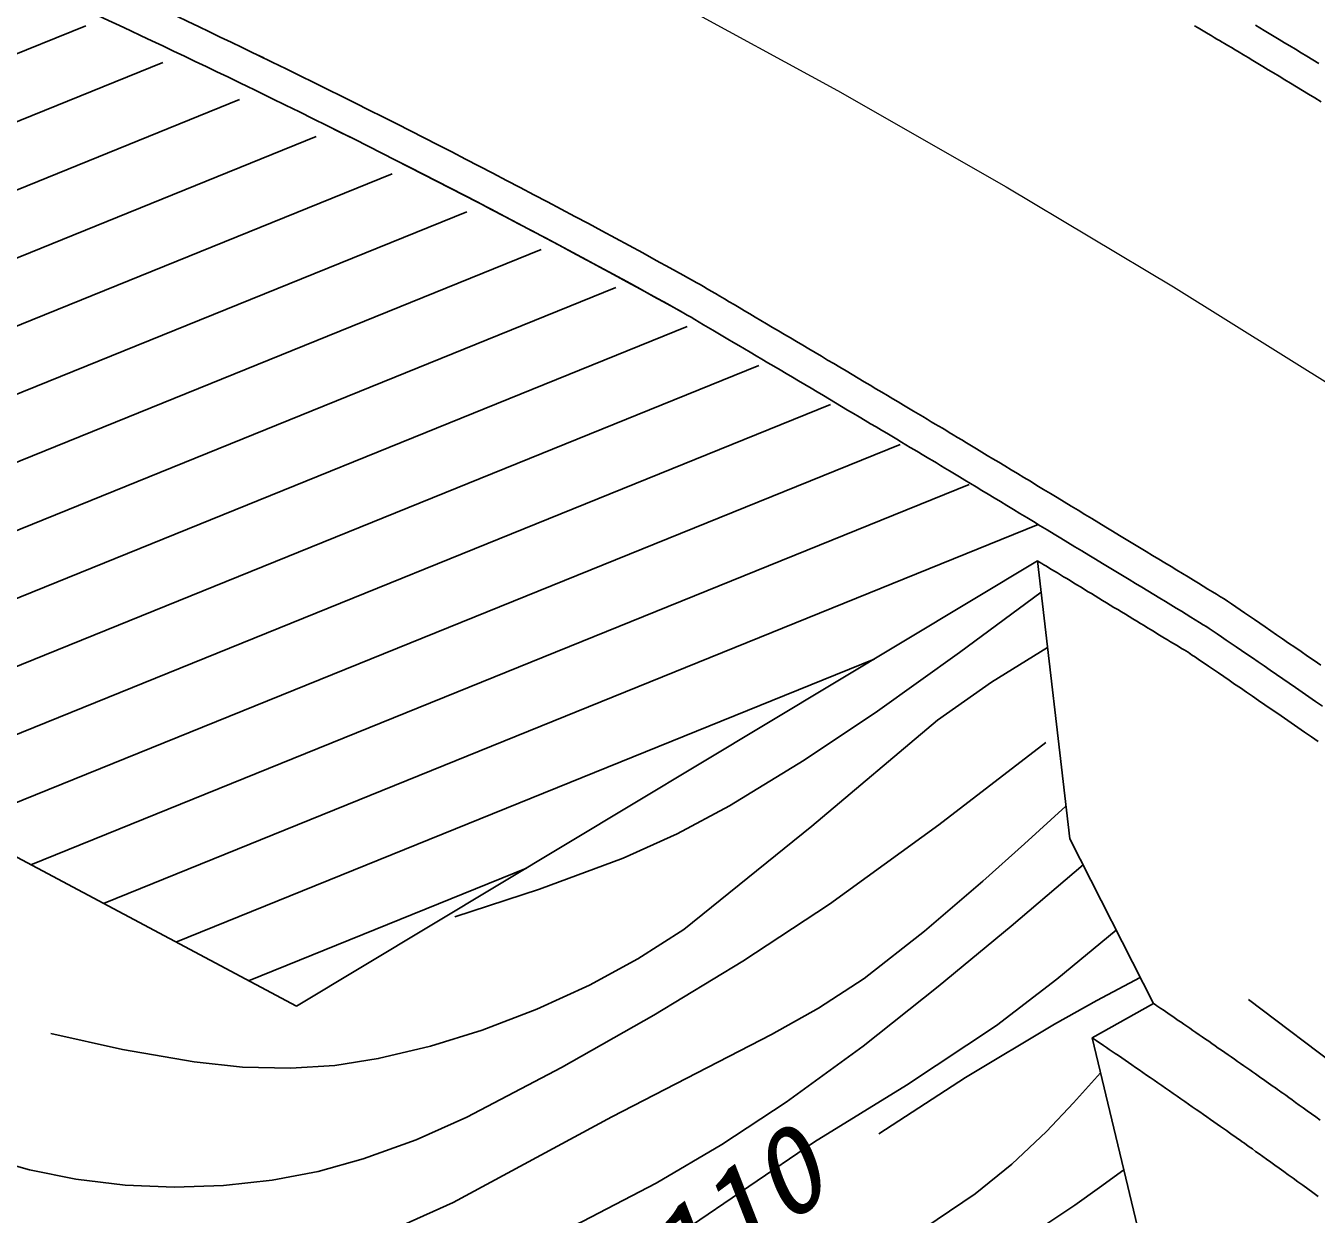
# Model space of a CAD drawing. Units: millimetres, scale not verified. Extents: x 40000 to 680000, y 20000 to 380000.
# Drawn here: x 113582 to 134038, y 279114 to 297954 of the extents above; entities that cross this region are included whole.
import ezdxf
from ezdxf.enums import TextEntityAlignment as Align

# ---------------------------------------------------------------- set-up
doc = ezdxf.new("R2010")
doc.units = ezdxf.units.MM
doc.header["$LTSCALE"] = 1000
doc.linetypes.add('CHAIN', pattern=[18.5, 12, -1.5, 3.5, -1.5])
doc.layers.add('M-BGD', color=7, linetype='Continuous', lineweight=25)
doc.layers.add('M-BMK', color=2, linetype='CHAIN', lineweight=13)
doc.styles.add('ＭＳ ゴシック', font='')
doc.styles.get('ＭＳ ゴシック').set_extended_font_data('MS Gothic')

msp = doc.modelspace()

# ---------------------------------------------------------------- linework, layer by layer
at = {"layer": 'M-BGD'}
for p, q in [((114531, 297954), (102355, 293019)), ((132165, 297921), (132108, 297955)), ((132221, 297889), (132165, 297921)), ((132274, 297858), (132221, 297889)), ((132325, 297827), (132274, 297858)), ((133144, 297922), (133075, 297963)), ((133215, 297879), (133144, 297922)), ((133291, 297833), (133215, 297879)), ((132374, 297799), (132325, 297827)), ((132421, 297771), (132374, 297799)), ((132465, 297745), (132421, 297771)), ((132507, 297720), (132465, 297745)), ((132546, 297697), (132507, 297720)), ((132582, 297675), (132546, 297697)), ((132635, 297644), (132582, 297675)), ((132693, 297609), (132635, 297644)), ((133369, 297786), (133291, 297833)), ((133449, 297738), (133369, 297786)), ((133533, 297687), (133449, 297738)), ((133619, 297636), (133533, 297687)), ((133707, 297582), (133619, 297636)), ((132754, 297573), (132693, 297609)), ((132819, 297534), (132754, 297573)), ((132887, 297493), (132819, 297534)), ((132959, 297450), (132887, 297493)), ((133034, 297405), (132959, 297450)), ((133797, 297528), (133707, 297582)), ((133890, 297472), (133797, 297528)), ((133984, 297415), (133890, 297472)), ((115755, 297371), (102579, 292030)), ((133111, 297358), (133034, 297405)), ((133192, 297309), (133111, 297358)), ((133275, 297259), (133192, 297309)), ((133361, 297207), (133275, 297259)), ((134079, 297357), (133984, 297415)), ((133449, 297154), (133361, 297207)), ((133540, 297099), (133449, 297154)), ((133632, 297044), (133540, 297099)), ((133726, 296987), (133632, 297044)), ((133821, 296929), (133726, 296987)), ((133918, 296870), (133821, 296929)), ((134016, 296811), (133918, 296870)), ((116969, 296784), (103398, 291283)), ((134116, 296751), (134016, 296811)), ((118183, 296197), (104283, 290563)), ((119391, 295608), (105162, 289840)), ((120572, 295007), (106041, 289117)), ((121752, 294407), (106920, 288395)), ((122933, 293806), (107799, 287672)), ((124270, 293852), (124218, 293882)), ((124325, 293819), (124270, 293852)), ((124385, 293785), (124325, 293819)), ((124447, 293748), (124385, 293785)), ((124514, 293709), (124447, 293748)), ((124583, 293668), (124514, 293709)), ((124655, 293625), (124583, 293668)), ((124731, 293580), (124655, 293625)), ((124809, 293534), (124731, 293580)), ((124012, 293400), (123961, 293430)), ((124068, 293368), (124012, 293400)), ((124127, 293333), (124068, 293368)), ((124890, 293487), (124809, 293534)), ((124973, 293438), (124890, 293487)), ((125058, 293387), (124973, 293438)), ((125146, 293335), (125058, 293387)), ((124068, 293187), (108868, 287026)), ((124189, 293296), (124127, 293333)), ((124255, 293257), (124189, 293296)), ((124325, 293216), (124255, 293257)), ((124397, 293174), (124325, 293216)), ((124472, 293129), (124397, 293174)), ((125235, 293283), (125146, 293335)), ((125326, 293229), (125235, 293283)), ((125418, 293174), (125326, 293229)), ((125512, 293118), (125418, 293174)), ((124550, 293083), (124472, 293129)), ((124631, 293036), (124550, 293083)), ((124713, 292987), (124631, 293036)), ((124799, 292936), (124713, 292987)), ((124886, 292885), (124799, 292936)), ((125607, 293062), (125512, 293118)), ((125703, 293005), (125607, 293062)), ((125800, 292948), (125703, 293005)), ((125898, 292890), (125800, 292948)), ((124975, 292832), (124886, 292885)), ((125066, 292779), (124975, 292832)), ((125158, 292724), (125066, 292779)), ((125996, 292832), (125898, 292890)), ((126094, 292773), (125996, 292832)), ((126193, 292715), (126094, 292773)), ((125203, 292568), (110114, 286452)), ((125251, 292669), (125158, 292724)), ((125346, 292612), (125251, 292669)), ((125442, 292556), (125346, 292612)), ((125539, 292498), (125442, 292556)), ((126291, 292656), (126193, 292715)), ((126390, 292598), (126291, 292656)), ((126488, 292540), (126390, 292598)), ((126586, 292482), (126488, 292540)), ((125636, 292441), (125539, 292498)), ((125734, 292383), (125636, 292441)), ((125832, 292324), (125734, 292383)), ((125930, 292266), (125832, 292324)), ((126682, 292424), (126586, 292482)), ((126778, 292367), (126682, 292424)), ((126873, 292311), (126778, 292367)), ((126029, 292208), (125930, 292266)), ((126127, 292150), (126029, 292208)), ((126225, 292091), (126127, 292150)), ((126967, 292255), (126873, 292311)), ((127059, 292200), (126967, 292255)), ((127150, 292146), (127059, 292200)), ((127239, 292093), (127150, 292146)), ((126338, 291949), (111359, 285878)), ((126322, 292034), (126225, 292091)), ((126419, 291976), (126322, 292034)), ((126514, 291919), (126419, 291976)), ((126609, 291863), (126514, 291919)), ((127327, 292041), (127239, 292093)), ((127412, 291991), (127327, 292041)), ((127495, 291941), (127412, 291991)), ((127575, 291893), (127495, 291941)), ((126703, 291808), (126609, 291863)), ((126795, 291753), (126703, 291808)), ((126885, 291699), (126795, 291753)), ((127653, 291847), (127575, 291893)), ((127728, 291802), (127653, 291847)), ((127801, 291759), (127728, 291802)), ((127870, 291718), (127801, 291759)), ((127936, 291678), (127870, 291718)), ((126974, 291646), (126885, 291699)), ((127061, 291594), (126974, 291646)), ((127146, 291544), (127061, 291594)), ((127229, 291494), (127146, 291544)), ((127998, 291641), (127936, 291678)), ((128057, 291606), (127998, 291641)), ((128113, 291573), (128057, 291606)), ((128164, 291542), (128113, 291573)), ((128221, 291507), (128164, 291542)), ((128283, 291470), (128221, 291507)), ((127441, 291317), (112511, 285266)), ((127309, 291447), (127229, 291494)), ((127387, 291400), (127309, 291447)), ((127462, 291356), (127387, 291400)), ((127534, 291313), (127462, 291356)), ((127603, 291271), (127534, 291313)), ((128349, 291430), (128283, 291470)), ((128420, 291388), (128349, 291430)), ((128494, 291344), (128420, 291388)), ((128571, 291297), (128494, 291344)), ((128652, 291248), (128571, 291297)), ((127669, 291232), (127603, 291271)), ((127731, 291195), (127669, 291232)), ((127790, 291160), (127731, 291195)), ((127845, 291127), (127790, 291160)), ((127896, 291096), (127845, 291127)), ((127954, 291061), (127896, 291096)), ((128737, 291197), (128652, 291248)), ((128824, 291144), (128737, 291197)), ((128914, 291090), (128824, 291144)), ((129007, 291034), (128914, 291090)), ((128016, 291024), (127954, 291061)), ((128082, 290985), (128016, 291024)), ((128152, 290942), (128082, 290985)), ((128226, 290898), (128152, 290942)), ((128303, 290851), (128226, 290898)), ((129103, 290976), (129007, 291034)), ((129201, 290917), (129103, 290976)), ((129300, 290857), (129201, 290917)), ((128535, 290682), (113662, 284653)), ((128385, 290802), (128303, 290851)), ((128469, 290751), (128385, 290802)), ((128556, 290699), (128469, 290751)), ((128646, 290644), (128556, 290699)), ((129402, 290795), (129300, 290857)), ((129506, 290733), (129402, 290795)), ((129610, 290669), (129506, 290733)), ((128739, 290588), (128646, 290644)), ((128835, 290531), (128739, 290588)), ((128932, 290472), (128835, 290531)), ((129717, 290605), (129610, 290669)), ((129824, 290540), (129717, 290605)), ((129933, 290474), (129824, 290540)), ((129032, 290411), (128932, 290472)), ((129134, 290350), (129032, 290411)), ((129237, 290287), (129134, 290350)), ((129342, 290224), (129237, 290287)), ((130042, 290408), (129933, 290474)), ((130152, 290341), (130042, 290408)), ((130262, 290275), (130152, 290341)), ((130372, 290208), (130262, 290275)), ((129448, 290160), (129342, 290224)), ((129555, 290095), (129448, 290160)), ((129664, 290029), (129555, 290095)), ((130482, 290141), (130372, 290208)), ((130592, 290074), (130482, 290141)), ((130702, 290008), (130592, 290074)), ((129630, 290046), (114812, 284040)), ((129773, 289963), (129664, 290029)), ((129882, 289897), (129773, 289963)), ((129992, 289830), (129882, 289897)), ((130811, 289942), (130702, 290008)), ((130920, 289876), (130811, 289942)), ((131027, 289811), (130920, 289876)), ((130103, 289763), (129992, 289830)), ((130213, 289696), (130103, 289763)), ((130323, 289630), (130213, 289696)), ((131133, 289746), (131027, 289811)), ((131238, 289683), (131133, 289746)), ((131341, 289620), (131238, 289683)), ((117874, 282410), (129620, 289471)), ((129652, 289452), (129620, 289471)), ((130131, 285066), (129620, 289471)), ((129686, 289431), (129652, 289452)), ((130432, 289563), (130323, 289630)), ((130541, 289497), (130432, 289563)), ((130650, 289432), (130541, 289497)), ((131443, 289558), (131341, 289620)), ((131543, 289498), (131443, 289558)), ((131640, 289438), (131543, 289498)), ((129722, 289409), (129686, 289431)), ((129761, 289386), (129722, 289409)), ((129801, 289361), (129761, 289386)), ((129844, 289335), (129801, 289361)), ((129888, 289308), (129844, 289335)), ((129935, 289280), (129888, 289308)), ((129983, 289251), (129935, 289280)), ((130032, 289221), (129983, 289251)), ((130757, 289366), (130650, 289432)), ((130863, 289302), (130757, 289366)), ((130968, 289239), (130863, 289302)), ((131736, 289381), (131640, 289438)), ((131828, 289324), (131736, 289381)), ((131919, 289269), (131828, 289324)), ((132006, 289216), (131919, 289269)), ((130083, 289190), (130032, 289221)), ((130136, 289158), (130083, 289190)), ((130189, 289125), (130136, 289158)), ((130244, 289092), (130189, 289125)), ((130300, 289058), (130244, 289092)), ((130357, 289023), (130300, 289058)), ((131071, 289176), (130968, 289239)), ((131173, 289114), (131071, 289176)), ((131272, 289054), (131173, 289114)), ((131370, 288994), (131272, 289054)), ((132090, 289165), (132006, 289216)), ((132171, 289116), (132090, 289165)), ((132248, 289069), (132171, 289116)), ((132322, 289024), (132248, 289069)), ((130414, 288988), (130357, 289023)), ((130473, 288953), (130414, 288988)), ((130532, 288917), (130473, 288953)), ((130591, 288881), (130532, 288917)), ((130651, 288845), (130591, 288881)), ((130711, 288808), (130651, 288845)), ((131465, 288937), (131370, 288994)), ((131558, 288880), (131465, 288937)), ((131648, 288825), (131558, 288880)), ((132392, 288981), (132322, 289024)), ((132458, 288941), (132392, 288981)), ((132520, 288903), (132458, 288941)), ((132577, 288868), (132520, 288903)), ((132634, 288830), (132577, 288868)), ((130772, 288771), (130711, 288808)), ((130832, 288734), (130772, 288771)), ((130893, 288698), (130832, 288734)), ((130953, 288661), (130893, 288698)), ((131014, 288624), (130953, 288661)), ((131735, 288772), (131648, 288825)), ((131819, 288721), (131735, 288772)), ((131900, 288672), (131819, 288721)), ((131977, 288625), (131900, 288672)), ((132695, 288788), (132634, 288830)), ((132761, 288744), (132695, 288788)), ((132830, 288697), (132761, 288744)), ((132903, 288647), (132830, 288697)), ((132980, 288595), (132903, 288647)), ((131074, 288588), (131014, 288624)), ((131133, 288552), (131074, 288588)), ((131192, 288516), (131133, 288552)), ((131251, 288480), (131192, 288516)), ((131308, 288445), (131251, 288480)), ((131365, 288411), (131308, 288445)), ((132051, 288580), (131977, 288625)), ((132121, 288537), (132051, 288580)), ((132187, 288497), (132121, 288537)), ((132248, 288460), (132187, 288497)), ((132305, 288425), (132248, 288460)), ((132343, 288398), (132286, 288437)), ((133060, 288540), (132980, 288595)), ((133143, 288483), (133060, 288540)), ((133230, 288424), (133143, 288483)), ((131421, 288377), (131365, 288411)), ((131476, 288344), (131421, 288377)), ((131529, 288311), (131476, 288344)), ((131582, 288279), (131529, 288311)), ((131633, 288248), (131582, 288279)), ((131682, 288218), (131633, 288248)), ((132404, 288357), (132343, 288398)), ((132470, 288313), (132404, 288357)), ((132539, 288266), (132470, 288313)), ((132612, 288216), (132539, 288266)), ((133319, 288363), (133230, 288424)), ((133410, 288300), (133319, 288363)), ((133505, 288236), (133410, 288300)), ((133601, 288169), (133505, 288236)), ((131730, 288189), (131682, 288218)), ((131776, 288161), (131730, 288189)), ((131821, 288134), (131776, 288161)), ((131864, 288108), (131821, 288134)), ((131904, 288083), (131864, 288108)), ((131943, 288060), (131904, 288083)), ((131979, 288038), (131943, 288060)), ((132013, 288017), (131979, 288038)), ((132063, 287984), (132007, 288022)), ((132688, 288164), (132612, 288216)), ((132768, 288109), (132688, 288164)), ((132851, 288053), (132768, 288109)), ((132938, 287994), (132851, 288053)), ((133700, 288102), (133601, 288169)), ((133800, 288033), (133700, 288102)), ((133902, 287963), (133800, 288033)), ((127031, 287914), (115962, 283428)), ((132044, 287998), (132013, 288017)), ((132125, 287943), (132063, 287984)), ((132190, 287898), (132125, 287943)), ((132259, 287852), (132190, 287898)), ((132332, 287802), (132259, 287852)), ((133027, 287933), (132938, 287994)), ((133118, 287870), (133027, 287933)), ((133212, 287806), (133118, 287870)), ((134006, 287892), (133902, 287963)), ((134110, 287819), (134006, 287892)), ((132408, 287750), (132332, 287802)), ((132488, 287695), (132408, 287750)), ((132571, 287639), (132488, 287695)), ((132657, 287580), (132571, 287639)), ((133308, 287740), (133212, 287806)), ((133407, 287672), (133308, 287740)), ((133507, 287603), (133407, 287672)), ((132745, 287519), (132657, 287580)), ((132837, 287457), (132745, 287519)), ((132931, 287392), (132837, 287457)), ((133609, 287534), (133507, 287603)), ((133712, 287462), (133609, 287534)), ((133816, 287391), (133712, 287462)), ((133027, 287327), (132931, 287392)), ((133125, 287259), (133027, 287327)), ((133225, 287191), (133125, 287259)), ((133922, 287318), (133816, 287391)), ((134029, 287244), (133922, 287318)), ((134136, 287170), (134029, 287244)), ((133326, 287121), (133225, 287191)), ((133429, 287050), (133326, 287121)), ((133534, 286978), (133429, 287050)), ((133639, 286906), (133534, 286978)), ((133746, 286832), (133639, 286906)), ((133853, 286758), (133746, 286832)), ((133961, 286684), (133853, 286758)), ((134069, 286610), (133961, 286684)), ((111378, 285869), (117874, 282410)), ((130131, 285066), (131458, 282456)), ((121520, 284601), (117113, 282815)), ((136767, 279629), (132965, 282519)), ((131458, 282456), (130484, 281912)), ((131484, 282438), (131458, 282456)), ((131513, 282418), (131484, 282438)), ((131544, 282397), (131513, 282418)), ((131577, 282375), (131544, 282397)), ((131612, 282352), (131577, 282375)), ((131648, 282327), (131612, 282352)), ((131686, 282301), (131648, 282327)), ((131725, 282274), (131686, 282301)), ((131766, 282246), (131725, 282274)), ((131808, 282217), (131766, 282246)), ((131851, 282187), (131808, 282217)), ((131896, 282157), (131851, 282187)), ((131941, 282125), (131896, 282157)), ((131988, 282093), (131941, 282125)), ((132035, 282061), (131988, 282093)), ((130484, 281912), (132701, 272689)), ((130516, 281891), (130484, 281912)), ((130551, 281867), (130516, 281891)), ((132083, 282027), (132035, 282061)), ((132132, 281994), (132083, 282027)), ((132181, 281959), (132132, 281994)), ((132231, 281925), (132181, 281959)), ((132282, 281890), (132231, 281925)), ((132333, 281855), (132282, 281890)), ((130588, 281842), (130551, 281867)), ((130627, 281816), (130588, 281842)), ((130668, 281787), (130627, 281816)), ((130711, 281758), (130668, 281787)), ((130757, 281727), (130711, 281758)), ((130803, 281695), (130757, 281727)), ((130852, 281662), (130803, 281695)), ((132384, 281819), (132333, 281855)), ((132435, 281784), (132384, 281819)), ((132486, 281748), (132435, 281784)), ((132537, 281712), (132486, 281748)), ((132588, 281677), (132537, 281712)), ((130902, 281627), (130852, 281662)), ((130954, 281592), (130902, 281627)), ((131007, 281555), (130954, 281592)), ((131061, 281518), (131007, 281555)), ((131117, 281480), (131061, 281518)), ((131173, 281441), (131117, 281480)), ((132640, 281641), (132588, 281677)), ((132690, 281606), (132640, 281641)), ((132740, 281571), (132690, 281606)), ((132790, 281536), (132740, 281571)), ((132840, 281502), (132790, 281536)), ((132888, 281468), (132840, 281502)), ((131230, 281401), (131173, 281441)), ((131289, 281361), (131230, 281401)), ((131348, 281320), (131289, 281361)), ((131407, 281279), (131348, 281320)), ((131468, 281237), (131407, 281279)), ((132936, 281434), (132888, 281468)), ((132984, 281401), (132936, 281434)), ((133030, 281369), (132984, 281401)), ((133075, 281337), (133030, 281369)), ((133119, 281306), (133075, 281337)), ((133162, 281276), (133119, 281306)), ((133204, 281247), (133162, 281276)), ((131528, 281195), (131468, 281237)), ((131589, 281153), (131528, 281195)), ((131650, 281111), (131589, 281153)), ((131711, 281068), (131650, 281111)), ((131772, 281026), (131711, 281068)), ((133245, 281219), (133204, 281247)), ((133284, 281191), (133245, 281219)), ((133321, 281165), (133284, 281191)), ((133357, 281139), (133321, 281165)), ((133391, 281115), (133357, 281139)), ((133423, 281092), (133391, 281115)), ((133454, 281071), (133423, 281092)), ((133482, 281050), (133454, 281071)), ((131833, 280984), (131772, 281026)), ((131894, 280941), (131833, 280984)), ((131955, 280899), (131894, 280941)), ((132015, 280858), (131955, 280899)), ((133509, 281032), (133482, 281050)), ((133554, 280999), (133509, 281032)), ((133603, 280964), (133554, 280999)), ((133656, 280926), (133603, 280964)), ((133711, 280886), (133656, 280926)), ((133770, 280844), (133711, 280886)), ((132074, 280816), (132015, 280858)), ((132133, 280775), (132074, 280816)), ((132191, 280735), (132133, 280775)), ((132249, 280695), (132191, 280735)), ((132305, 280655), (132249, 280695)), ((133831, 280800), (133770, 280844)), ((133895, 280754), (133831, 280800)), ((133962, 280706), (133895, 280754)), ((134031, 280656), (133962, 280706)), ((134102, 280604), (134031, 280656)), ((132360, 280617), (132305, 280655)), ((132414, 280579), (132360, 280617)), ((132467, 280542), (132414, 280579)), ((132518, 280506), (132467, 280542)), ((132568, 280471), (132518, 280506)), ((132616, 280438), (132568, 280471)), ((132663, 280405), (132616, 280438)), ((132707, 280373), (132663, 280405)), ((132750, 280343), (132707, 280373)), ((132791, 280315), (132750, 280343)), ((132830, 280287), (132791, 280315)), ((132866, 280262), (132830, 280287)), ((132900, 280237), (132866, 280262)), ((132932, 280215), (132900, 280237)), ((132977, 280183), (132932, 280215)), ((133026, 280148), (132977, 280183)), ((133078, 280110), (133026, 280148)), ((133133, 280071), (133078, 280110)), ((133191, 280029), (133133, 280071)), ((133252, 279985), (133191, 280029)), ((133316, 279939), (133252, 279985)), ((133382, 279891), (133316, 279939)), ((133451, 279842), (133382, 279891)), ((133522, 279791), (133451, 279842)), ((133595, 279738), (133522, 279791)), ((133670, 279684), (133595, 279738)), ((133746, 279628), (133670, 279684)), ((133825, 279572), (133746, 279628)), ((133905, 279514), (133825, 279572)), ((133986, 279455), (133905, 279514)), ((134068, 279395), (133986, 279455))]:
    msp.add_line(p, q, dxfattribs=at)
for points in [[(120384, 283827), (121726, 284264), (123053, 284760), (123906, 285146), (124735, 285588), (125923, 286311), (127085, 287090), (128385, 288019), (129678, 288975)], [(129780, 288096), (128890, 287546), (128034, 286944), (126044, 285264), (124014, 283627), (123283, 283161), (122519, 282747), (121681, 282363), (120817, 282033), (119999, 281777), (119169, 281580), (118479, 281473), (117777, 281427), (117016, 281447), (116253, 281527), (115115, 281727), (113977, 281977)], [(129752, 286590), (128053, 285285), (126321, 284031), (124946, 283124), (123538, 282268), (122075, 281437), (120573, 280653), (119769, 280295), (118932, 279989), (118217, 279792), (117487, 279653), (116715, 279567), (115937, 279542), (115158, 279576), (114374, 279671), (113640, 279817), (112927, 280020)], [(114604, 278030), (115925, 278130), (117227, 278289), (118005, 278440), (118775, 278651), (119570, 278945), (120357, 279300), (122870, 280659), (125404, 281961), (126150, 282378), (126872, 282851), (127830, 283599), (128753, 284395), (129414, 284987), (130071, 285582)], [(117356, 276906), (119301, 277647), (121222, 278442), (122408, 278996), (123574, 279607), (124616, 280219), (125635, 280887), (126854, 281778), (128047, 282723), (129200, 283681), (130342, 284650)], [(118563, 275933), (119585, 276260), (120588, 276644), (121281, 276985), (121955, 277384), (124001, 278847), (126085, 280262), (127541, 281157), (128969, 282106), (129926, 282842), (130867, 283619)], [(127105, 280389), (128477, 281282), (129889, 282128), (130562, 282499), (131249, 282867)], [(121182, 274560), (123662, 276232), (126184, 277859), (127424, 278622), (128633, 279438), (129213, 279905), (129761, 280423), (130191, 280880), (130618, 281355)], [(122687, 273833), (123996, 274967), (125341, 276052), (126312, 276751), (127319, 277400), (128783, 278305), (130211, 279258), (130600, 279537), (130988, 279817)]]:
    msp.add_lwpolyline(points, dxfattribs=at)
for radius, start, end in [(146250, 64.08735, 68.87043), (145730, 64.08735, 68.87043), (145730, 64.08735, 68.87043), (146250, 61.05644, 64.12339), (145730, 61.05644, 64.12339), (145730, 61.05902, 64.12339)]:
    msp.add_arc((53441, 165899), radius, start, end, dxfattribs=at)
at = {"layer": 'M-BMK'}
msp.add_lwpolyline([(96072, 309725), (98863, 308864), (101752, 307909), (104621, 306898), (107385, 305862), (110136, 304768), (112966, 303579), (115782, 302330), (118551, 301027), (121293, 299670), (123886, 298326), (126451, 296929), (129125, 295402), (131778, 293817), (134390, 292183), (136970, 290498), (139375, 288859), (141745, 287170), (143941, 285533), (146109, 283843), (149968, 280683), (153813, 277490), (155709, 275925), (157615, 274356)], dxfattribs=at)

# ---------------------------------------------------------------- texts
at = {"layer": 'M-BGD', "style": 'ＭＳ ゴシック', "oblique": 15, "width": 1.1}
msp.add_text('110', height=1320, rotation=36.385, dxfattribs=at).set_placement((124253, 277407), align=Align.BOTTOM_LEFT)

doc.saveas('drawing.dxf')
